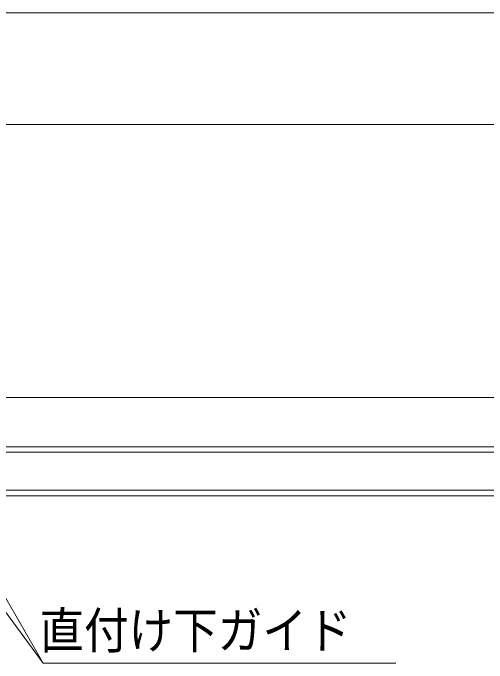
# Model space of a CAD drawing. Units: millimetres, scale not verified. Extents: x -6062 to 6062, y -3045 to 3045.
# Drawn here: x -4358 to -3934, y 1056 to 1639 of the extents above; entities that cross this region are included whole.
import ezdxf
from ezdxf.enums import TextEntityAlignment as Align

# ---------------------------------------------------------------- set-up
doc = ezdxf.new("R2010")
doc.units = ezdxf.units.MM
doc.header["$LTSCALE"] = 20
for name, color, linetype, lineweight in [('0-1_2寸法-3', 7, 'Continuous', 9), ('0-2_3一般', 7, 'Continuous', 9), ('0-3_2寸法-1', 7, 'Continuous', 9)]:
    doc.layers.add(name, color=color, linetype=linetype, lineweight=lineweight)
doc.styles.add('ＭＳ ゴシック', font='')
doc.styles.get('ＭＳ ゴシック').set_extended_font_data('MS Gothic')

# ---------------------------------------------------------------- blocks, each defined once
blk = doc.blocks.new('グループ-68')
at = {"layer": '0-2_3一般'}
for p, q in [((-76990, 24996.9), (18350, 24996.9)), ((-76990, 24996.9), (18350, 24996.9)), ((-76990, 24116.9), (18350, 24116.9))]:
    blk.add_line(p, q, dxfattribs=at)
blk.add_lwpolyline([(-76990, 24996.9), (-76990, 25876.9), (18350, 25876.9), (18350, 24996.9)], dxfattribs=at)
blk.add_lwpolyline([(-29638, 24216.9), (-53002, 24216.9), (-53002, 24896.9), (-29638, 24896.9)], close=True, dxfattribs=at)
blk = doc.blocks.new('グループ-69')
at = {"layer": '0-2_3一般'}
blk.add_blockref('グループ-68', (0, 0), dxfattribs=at)

msp = doc.modelspace()

# ---------------------------------------------------------------- linework, layer by layer
at = {"layer": '0-1_2寸法-3'}
msp.add_line((-4445.25, 1209.84), (-4331.23, 1055.84), dxfattribs=at)
msp.add_lwpolyline([(-4445.55, 1253.84), (-4331.23, 1055.84), (-4015.22, 1055.84)], dxfattribs=at)
at = {"layer": '0-3_2寸法-1'}
for p, q in [((-882.21, 1638.86), (-5624.79, 1638.86)), ((-2082.21, 1538.86), (-4424.79, 1538.86))]:
    msp.add_line(p, q, dxfattribs=at)

# ---------------------------------------------------------------- block references
at = {"layer": '0-2_3一般', "xscale": 0.05, "yscale": 0.05}
msp.add_blockref('グループ-69', (-1787.5, 0), dxfattribs=at)

# ---------------------------------------------------------------- texts
at = {"layer": '0-1_2寸法-3', "style": 'ＭＳ ゴシック', "width": 0.9}
msp.add_text('直付け下ガイド', height=32.55, dxfattribs=at).set_placement((-4334.68, 1059.02), align=Align.BOTTOM_LEFT)

doc.saveas('drawing.dxf')
